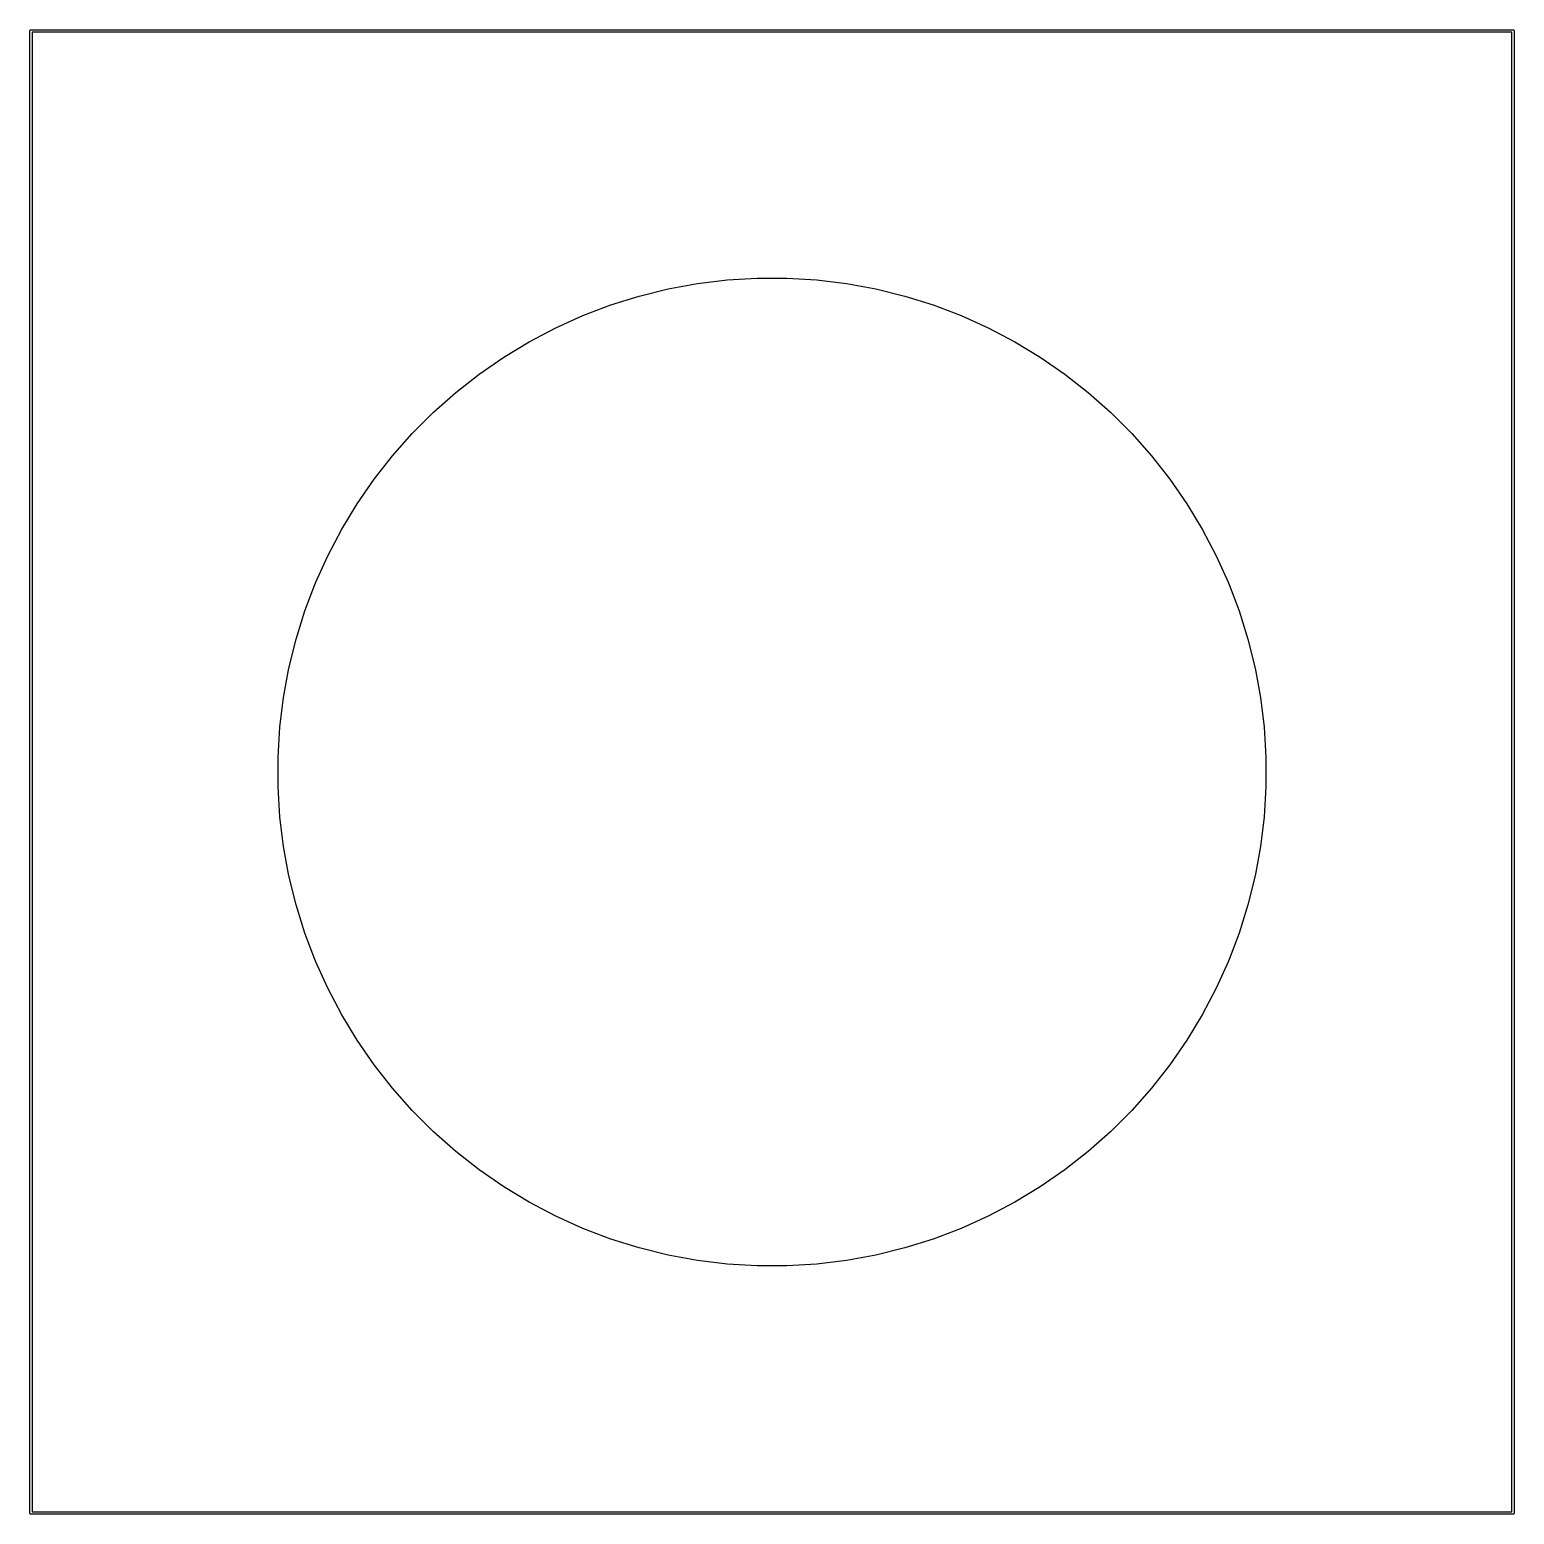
# Model space of a CAD drawing. Header units: millimetres. Extents: x 85 to 115, y -115 to -85.
import ezdxf

# ---------------------------------------------------------------- set-up
doc = ezdxf.new("R2010")
doc.units = ezdxf.units.MM
doc.layers.add('B.Mask', color=4, linetype='CONTINUOUS', true_color=0x02ffee)
doc.layers.add('Edge.Cuts', color=254, linetype='CONTINUOUS', true_color=0xd0d2cd)

msp = doc.modelspace()

# ---------------------------------------------------------------- linework, layer by layer
at = {"layer": 'B.Mask', "linetype": 'CONTINUOUS'}
for p, q in [((97.901189, -90.222731), (98.495355, -90.113846)), ((98.495355, -90.113846), (99.095011, -90.041034)), ((99.095011, -90.041034), (99.69797, -90.004562)), ((99.69797, -90.004562), (100.30203, -90.004562)), ((100.30203, -90.004562), (100.904989, -90.041034)), ((100.904989, -90.041034), (101.504645, -90.113846)), ((101.504645, -90.113846), (102.098811, -90.222731)), ((96.737972, -90.547002), (97.314681, -90.367292)), ((97.314681, -90.367292), (97.901189, -90.222731)), ((102.098811, -90.222731), (102.685319, -90.367292)), ((102.685319, -90.367292), (103.262028, -90.547002)), ((96.173166, -90.761205), (96.737972, -90.547002)), ((103.262028, -90.547002), (103.826834, -90.761205)), ((95.087454, -91.28984), (95.622323, -91.009119)), ((95.622323, -91.009119), (96.173166, -90.761205)), ((103.826834, -90.761205), (104.377677, -91.009119)), ((104.377677, -91.009119), (104.912546, -91.28984)), ((94.57051, -91.602343), (95.087454, -91.28984)), ((104.912546, -91.28984), (105.42949, -91.602343)), ((94.073378, -91.945489), (94.57051, -91.602343)), ((105.42949, -91.602343), (105.926622, -91.945489)), ((93.597872, -92.318024), (94.073378, -91.945489)), ((105.926622, -91.945489), (106.402128, -92.318024)), ((93.145726, -92.71859), (93.597872, -92.318024)), ((106.402128, -92.318024), (106.854274, -92.71859)), ((92.71859, -93.145726), (93.145726, -92.71859)), ((106.854274, -92.71859), (107.28141, -93.145726)), ((92.318024, -93.597872), (92.71859, -93.145726)), ((107.28141, -93.145726), (107.681976, -93.597872)), ((91.945489, -94.073378), (92.318024, -93.597872)), ((107.681976, -93.597872), (108.054511, -94.073378)), ((91.602343, -94.57051), (91.945489, -94.073378)), ((108.054511, -94.073378), (108.397657, -94.57051)), ((91.28984, -95.087454), (91.602343, -94.57051)), ((108.397657, -94.57051), (108.71016, -95.087454)), ((91.009119, -95.622323), (91.28984, -95.087454)), ((108.71016, -95.087454), (108.990881, -95.622323)), ((90.761205, -96.173166), (91.009119, -95.622323)), ((108.990881, -95.622323), (109.238795, -96.173166)), ((90.547002, -96.737972), (90.761205, -96.173166)), ((109.238795, -96.173166), (109.452998, -96.737972)), ((90.367292, -97.314681), (90.547002, -96.737972)), ((109.452998, -96.737972), (109.632708, -97.314681)), ((90.222731, -97.901189), (90.367292, -97.314681)), ((109.632708, -97.314681), (109.777269, -97.901189)), ((90.113846, -98.495355), (90.222731, -97.901189)), ((109.777269, -97.901189), (109.886154, -98.495355)), ((90.041034, -99.095011), (90.113846, -98.495355)), ((109.886154, -98.495355), (109.958966, -99.095011)), ((90.004562, -99.69797), (90.041034, -99.095011)), ((109.958966, -99.095011), (109.995438, -99.69797)), ((90.004562, -100.30203), (90.004562, -99.69797)), ((109.995438, -99.69797), (109.995438, -100.30203)), ((90.041034, -100.904989), (90.004562, -100.30203)), ((109.995438, -100.30203), (109.958966, -100.904989)), ((90.113846, -101.504645), (90.041034, -100.904989)), ((109.958966, -100.904989), (109.886154, -101.504645)), ((90.222731, -102.098811), (90.113846, -101.504645)), ((109.886154, -101.504645), (109.777269, -102.098811)), ((90.367292, -102.685319), (90.222731, -102.098811)), ((109.777269, -102.098811), (109.632708, -102.685319)), ((90.547002, -103.262028), (90.367292, -102.685319)), ((109.632708, -102.685319), (109.452998, -103.262028)), ((90.761205, -103.826834), (90.547002, -103.262028)), ((109.452998, -103.262028), (109.238795, -103.826834)), ((91.009119, -104.377677), (90.761205, -103.826834)), ((109.238795, -103.826834), (108.990881, -104.377677)), ((91.28984, -104.912546), (91.009119, -104.377677)), ((108.990881, -104.377677), (108.71016, -104.912546)), ((91.602343, -105.42949), (91.28984, -104.912546)), ((108.71016, -104.912546), (108.397657, -105.42949)), ((91.945489, -105.926622), (91.602343, -105.42949)), ((108.397657, -105.42949), (108.054511, -105.926622)), ((92.318024, -106.402128), (91.945489, -105.926622)), ((108.054511, -105.926622), (107.681976, -106.402128)), ((92.71859, -106.854274), (92.318024, -106.402128)), ((107.681976, -106.402128), (107.28141, -106.854274)), ((93.145726, -107.28141), (92.71859, -106.854274)), ((107.28141, -106.854274), (106.854274, -107.28141)), ((93.597872, -107.681976), (93.145726, -107.28141)), ((106.854274, -107.28141), (106.402128, -107.681976)), ((94.073378, -108.054511), (93.597872, -107.681976)), ((106.402128, -107.681976), (105.926622, -108.054511)), ((94.57051, -108.397657), (94.073378, -108.054511)), ((105.926622, -108.054511), (105.42949, -108.397657)), ((95.087454, -108.71016), (94.57051, -108.397657)), ((105.42949, -108.397657), (104.912546, -108.71016)), ((95.622323, -108.990881), (95.087454, -108.71016)), ((104.912546, -108.71016), (104.377677, -108.990881)), ((96.173166, -109.238795), (95.622323, -108.990881)), ((104.377677, -108.990881), (103.826834, -109.238795)), ((96.737972, -109.452998), (96.173166, -109.238795)), ((103.826834, -109.238795), (103.262028, -109.452998)), ((97.314681, -109.632708), (96.737972, -109.452998)), ((97.901189, -109.777269), (97.314681, -109.632708)), ((102.685319, -109.632708), (102.098811, -109.777269)), ((103.262028, -109.452998), (102.685319, -109.632708)), ((98.495355, -109.886154), (97.901189, -109.777269)), ((99.095011, -109.958966), (98.495355, -109.886154)), ((99.69797, -109.995438), (99.095011, -109.958966)), ((100.904989, -109.958966), (100.30203, -109.995438)), ((101.504645, -109.886154), (100.904989, -109.958966)), ((102.098811, -109.777269), (101.504645, -109.886154)), ((100.30203, -109.995438), (99.69797, -109.995438))]:
    msp.add_line(p, q, dxfattribs=at)
at = {"layer": 'Edge.Cuts', "linetype": 'CONTINUOUS'}
for p, q in [((84.975, -85), (84.976903, -84.990433)), ((84.975, -115), (84.975, -85)), ((84.976903, -84.990433), (84.990433, -84.976903)), ((84.990433, -84.976903), (85, -84.975)), ((85, -84.975), (115, -84.975)), ((85.025, -85.025), (85.025, -114.975)), ((114.975, -85.025), (85.025, -85.025)), ((114.975, -114.975), (114.975, -85.025)), ((115, -84.975), (115.009567, -84.976903)), ((115.009567, -84.976903), (115.023097, -84.990433)), ((115.023097, -84.990433), (115.025, -85)), ((115.025, -85), (115.025, -115)), ((84.976903, -115.009567), (84.975, -115)), ((84.990433, -115.023097), (84.976903, -115.009567)), ((85, -115.025), (84.990433, -115.023097)), ((115, -115.025), (85, -115.025)), ((85.025, -114.975), (114.975, -114.975)), ((115.009567, -115.023097), (115, -115.025)), ((115.023097, -115.009567), (115.009567, -115.023097)), ((115.025, -115), (115.023097, -115.009567))]:
    msp.add_line(p, q, dxfattribs=at)

doc.saveas('drawing.dxf')
